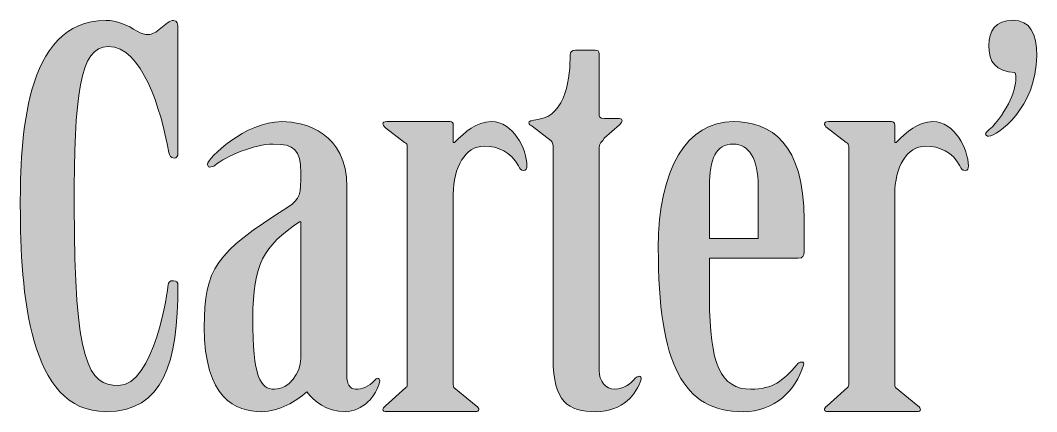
# Model space of a CAD drawing. Header units: inches. Extents: x 589 to 2016, y -1839 to -951.
# Drawn here: x 1804.23 to 1853.99, y -1470.64 to -1451.47 of the extents above; entities that cross this region are included whole.
import ezdxf

# ---------------------------------------------------------------- set-up
doc = ezdxf.new("R2010")
doc.units = ezdxf.units.IN
doc.header["$MEASUREMENT"] = 0
doc.layers.add('Layer 1', color=7, linetype='Continuous')

# ---------------------------------------------------------------- blocks, each defined once
blk = doc.blocks.new('block 114')
at = {"layer": 'Layer 1', "true_color": 0x010101}
h = blk.add_hatch(color=18, dxfattribs=at)
h.dxf.hatch_style = 2
edge = h.paths.add_edge_path()
edge.add_spline(control_points=[(1811.947, -1457.989), (1811.947, -1458.117), (1811.881, -1458.22), (1811.752, -1458.22), (1811.592, -1458.22), (1811.527, -1458.092), (1811.495, -1457.937), (1811.108, -1455.79), (1810.177, -1452.749), (1808.535, -1452.749), (1807.118, -1452.749), (1806.863, -1455.177), (1806.863, -1460.57), (1806.863, -1468.237), (1807.571, -1469.364), (1809.017, -1469.364), (1810.787, -1469.364), (1811.463, -1464.661), (1811.463, -1464.431), (1811.463, -1464.304), (1811.559, -1464.226), (1811.72, -1464.226), (1811.881, -1464.226), (1811.947, -1464.304), (1811.947, -1464.456), (1811.947, -1468.239), (1811.238, -1470.642), (1808.408, -1470.642), (1804.644, -1470.642), (1804.226, -1464.814), (1804.226, -1460.545), (1804.226, -1457.401), (1804.388, -1451.471), (1808.408, -1451.471), (1808.923, -1451.471), (1809.471, -1451.7), (1809.953, -1452.007), (1810.146, -1452.135), (1810.339, -1452.162), (1810.5, -1452.162), (1810.661, -1452.162), (1810.886, -1452.06), (1811.11, -1451.855), (1811.304, -1451.676), (1811.56, -1451.472), (1811.72, -1451.472), (1811.914, -1451.472), (1811.947, -1451.651), (1811.947, -1451.906), (1811.947, -1451.906), (1811.947, -1457.989), (1811.947, -1457.989), (1811.947, -1457.989), (1811.947, -1457.989), (1811.947, -1457.989)], knot_values=[0, 0, 0, 0, 1, 1, 1, 2, 2, 2, 3, 3, 3, 4, 4, 4, 5, 5, 5, 6, 6, 6, 7, 7, 7, 8, 8, 8, 9, 9, 9, 10, 10, 10, 11, 11, 11, 12, 12, 12, 13, 13, 13, 14, 14, 14, 15, 15, 15, 16, 16, 16, 17, 17, 17, 18, 18, 18, 18], degree=3, periodic=1)
h = blk.add_hatch(color=18, dxfattribs=at)
h.dxf.hatch_style = 2
edge = h.paths.add_edge_path()
edge.add_spline(control_points=[(1853.994, -1453.209), (1853.994, -1455.74), (1852.064, -1457.146), (1851.646, -1457.146), (1851.55, -1457.146), (1851.485, -1457.094), (1851.485, -1457.043), (1851.485, -1456.941), (1851.807, -1456.737), (1851.967, -1456.532), (1852.836, -1455.484), (1853.093, -1454.385), (1852.932, -1454.026), (1851.998, -1453.974), (1851.645, -1453.516), (1851.645, -1452.697), (1851.645, -1452.006), (1851.966, -1451.469), (1852.836, -1451.469), (1853.672, -1451.471), (1853.994, -1452.11), (1853.994, -1453.209)], knot_values=[0, 0, 0, 0, 1, 1, 1, 2, 2, 2, 3, 3, 3, 4, 4, 4, 5, 5, 5, 6, 6, 6, 7, 7, 7, 7], degree=3, periodic=1)
h = blk.add_hatch(color=18, dxfattribs=at)
h.dxf.hatch_style = 2
edge = h.paths.add_edge_path()
edge.add_spline(control_points=[(1832.568, -1468.622), (1832.568, -1469.159), (1832.889, -1469.541), (1833.34, -1469.541), (1833.726, -1469.541), (1834.143, -1469.26), (1834.338, -1469.005), (1834.402, -1468.953), (1834.464, -1468.903), (1834.531, -1468.903), (1834.595, -1468.903), (1834.658, -1468.98), (1834.626, -1469.057), (1834.4, -1469.772), (1833.757, -1470.642), (1832.406, -1470.642), (1831.056, -1470.642), (1830.314, -1470.156), (1830.314, -1468.061), (1830.314, -1468.061), (1830.314, -1457.708), (1830.314, -1457.708), (1830.314, -1457.606), (1830.314, -1457.451), (1830.219, -1457.376), (1830.219, -1457.376), (1829.285, -1456.661), (1829.285, -1456.661), (1829.22, -1456.61), (1829.125, -1456.559), (1829.125, -1456.507), (1829.125, -1456.43), (1829.253, -1456.353), (1829.574, -1456.328), (1830.991, -1456.124), (1831.151, -1454.181), (1831.151, -1453.159), (1831.151, -1453.032), (1831.247, -1452.93), (1831.409, -1452.93), (1831.409, -1452.93), (1832.372, -1452.93), (1832.372, -1452.93), (1832.501, -1452.93), (1832.565, -1452.981), (1832.565, -1453.11), (1832.565, -1453.11), (1832.565, -1456.049), (1832.565, -1456.049), (1832.565, -1456.176), (1832.599, -1456.278), (1832.823, -1456.278), (1832.823, -1456.278), (1833.563, -1456.278), (1833.563, -1456.278), (1833.723, -1456.278), (1833.757, -1456.458), (1833.563, -1456.584), (1833.563, -1456.584), (1832.823, -1457.25), (1832.823, -1457.25), (1832.727, -1457.377), (1832.565, -1457.531), (1832.565, -1457.711), (1832.565, -1457.711), (1832.565, -1468.625), (1832.565, -1468.625), (1832.565, -1468.625), (1832.567, -1468.625), (1832.567, -1468.625), (1832.567, -1468.625), (1832.568, -1468.622), (1832.568, -1468.622), (1832.568, -1468.622), (1832.568, -1468.622), (1832.568, -1468.622)], knot_values=[0, 0, 0, 0, 1, 1, 1, 2, 2, 2, 3, 3, 3, 4, 4, 4, 5, 5, 5, 6, 6, 6, 7, 7, 7, 8, 8, 8, 9, 9, 9, 10, 10, 10, 11, 11, 11, 12, 12, 12, 13, 13, 13, 14, 14, 14, 15, 15, 15, 16, 16, 16, 17, 17, 17, 18, 18, 18, 19, 19, 19, 20, 20, 20, 21, 21, 21, 22, 22, 22, 23, 23, 23, 24, 24, 24, 25, 25, 25, 25], degree=3, periodic=1)
h = blk.add_hatch(color=18, dxfattribs=at)
h.dxf.hatch_style = 2
edge = h.paths.add_edge_path()
edge.add_spline(control_points=[(1820.215, -1468.904), (1820.215, -1469.235), (1820.344, -1469.543), (1820.634, -1469.543), (1820.954, -1469.543), (1821.31, -1469.416), (1821.567, -1469.109), (1821.632, -1469.058), (1821.663, -1469.008), (1821.728, -1469.008), (1821.793, -1469.008), (1821.824, -1469.059), (1821.824, -1469.134), (1821.696, -1469.876), (1820.954, -1470.642), (1820.152, -1470.642), (1819.154, -1470.642), (1818.639, -1470.131), (1818.252, -1469.67), (1817.738, -1470.131), (1816.902, -1470.642), (1816.033, -1470.642), (1814.777, -1470.642), (1813.233, -1470.003), (1813.233, -1466.502), (1813.233, -1463.639), (1813.78, -1462.872), (1817.319, -1460.622), (1817.961, -1460.214), (1817.961, -1459.984), (1817.961, -1458.935), (1817.961, -1457.811), (1817.64, -1457.531), (1816.611, -1457.531), (1815.677, -1457.531), (1814.325, -1458.119), (1813.748, -1458.579), (1813.683, -1458.631), (1813.587, -1458.657), (1813.491, -1458.657), (1813.426, -1458.657), (1813.395, -1458.605), (1813.395, -1458.53), (1813.395, -1458.224), (1815.229, -1456.434), (1817.032, -1456.434), (1818.188, -1456.434), (1820.215, -1456.996), (1820.215, -1459.629), (1820.215, -1459.629), (1820.215, -1468.904), (1820.215, -1468.904), (1820.215, -1468.904), (1820.215, -1468.904), (1820.215, -1468.904)], knot_values=[0, 0, 0, 0, 1, 1, 1, 2, 2, 2, 3, 3, 3, 4, 4, 4, 5, 5, 5, 6, 6, 6, 7, 7, 7, 8, 8, 8, 9, 9, 9, 10, 10, 10, 11, 11, 11, 12, 12, 12, 13, 13, 13, 14, 14, 14, 15, 15, 15, 16, 16, 16, 17, 17, 17, 18, 18, 18, 18], degree=3, periodic=1)
edge = h.paths.add_edge_path()
edge.add_spline(control_points=[(1817.964, -1461.337), (1817.964, -1461.337), (1817.898, -1461.337), (1817.898, -1461.337), (1816.128, -1462.538), (1815.613, -1463.432), (1815.613, -1466.041), (1815.613, -1468.955), (1815.968, -1469.543), (1816.675, -1469.543), (1817.383, -1469.543), (1817.961, -1468.75), (1817.961, -1468.035), (1817.961, -1468.035), (1817.964, -1461.337), (1817.964, -1461.337), (1817.964, -1461.337), (1817.964, -1461.337), (1817.964, -1461.337)], knot_values=[0, 0, 0, 0, 1, 1, 1, 2, 2, 2, 3, 3, 3, 4, 4, 4, 5, 5, 5, 6, 6, 6, 6], degree=3, periodic=1)
h = blk.add_hatch(color=18, dxfattribs=at)
h.dxf.hatch_style = 2
edge = h.paths.add_edge_path()
edge.add_spline(control_points=[(1825.427, -1469.235), (1825.427, -1469.338), (1825.427, -1469.415), (1825.459, -1469.465), (1825.459, -1469.465), (1826.553, -1470.359), (1826.553, -1470.359), (1826.649, -1470.411), (1826.682, -1470.486), (1826.682, -1470.539), (1826.682, -1470.615), (1826.616, -1470.641), (1826.488, -1470.641), (1826.488, -1470.641), (1822.177, -1470.641), (1822.177, -1470.641), (1822.049, -1470.641), (1821.983, -1470.615), (1821.983, -1470.539), (1821.983, -1470.487), (1822.016, -1470.411), (1822.112, -1470.359), (1822.112, -1470.359), (1823.109, -1469.465), (1823.109, -1469.465), (1823.174, -1469.414), (1823.174, -1469.338), (1823.174, -1469.235), (1823.174, -1469.235), (1823.174, -1457.656), (1823.174, -1457.656), (1823.174, -1457.554), (1823.141, -1457.503), (1823.046, -1457.452), (1823.046, -1457.452), (1822.112, -1456.738), (1822.112, -1456.738), (1822.017, -1456.66), (1821.984, -1456.583), (1821.984, -1456.533), (1821.984, -1456.456), (1822.05, -1456.431), (1822.178, -1456.431), (1822.178, -1456.431), (1825.267, -1456.431), (1825.267, -1456.431), (1825.362, -1456.431), (1825.428, -1456.482), (1825.428, -1456.584), (1825.428, -1456.584), (1825.428, -1457.454), (1825.428, -1457.454), (1825.428, -1457.454), (1825.492, -1457.454), (1825.492, -1457.454), (1826.007, -1456.944), (1826.554, -1456.432), (1827.294, -1456.432), (1828.356, -1456.432), (1829.031, -1457.787), (1829.031, -1458.605), (1829.031, -1458.731), (1828.999, -1458.834), (1828.87, -1458.834), (1828.741, -1458.834), (1828.677, -1458.731), (1828.613, -1458.605), (1828.258, -1457.915), (1827.616, -1457.633), (1826.941, -1457.633), (1826.007, -1457.633), (1825.429, -1458.682), (1825.429, -1459.985), (1825.429, -1459.985), (1825.427, -1469.235), (1825.427, -1469.235), (1825.427, -1469.235), (1825.427, -1469.235), (1825.427, -1469.235)], knot_values=[0, 0, 0, 0, 1, 1, 1, 2, 2, 2, 3, 3, 3, 4, 4, 4, 5, 5, 5, 6, 6, 6, 7, 7, 7, 8, 8, 8, 9, 9, 9, 10, 10, 10, 11, 11, 11, 12, 12, 12, 13, 13, 13, 14, 14, 14, 15, 15, 15, 16, 16, 16, 17, 17, 17, 18, 18, 18, 19, 19, 19, 20, 20, 20, 21, 21, 21, 22, 22, 22, 23, 23, 23, 24, 24, 24, 25, 25, 25, 26, 26, 26, 26], degree=3, periodic=1)
h = blk.add_hatch(color=18, dxfattribs=at)
h.dxf.hatch_style = 2
edge = h.paths.add_edge_path()
edge.add_spline(control_points=[(1837.973, -1465.094), (1837.973, -1468.316), (1838.52, -1469.542), (1840, -1469.542), (1841.062, -1469.542), (1841.577, -1469.132), (1842.252, -1468.34), (1842.319, -1468.263), (1842.381, -1468.214), (1842.479, -1468.214), (1842.575, -1468.214), (1842.606, -1468.265), (1842.574, -1468.368), (1842.188, -1469.595), (1841.19, -1470.643), (1839.614, -1470.643), (1836.687, -1470.643), (1835.464, -1468.342), (1835.464, -1462.617), (1835.464, -1458.731), (1836.88, -1456.431), (1839.131, -1456.431), (1840.997, -1456.431), (1842.606, -1457.504), (1842.606, -1461.236), (1842.606, -1461.236), (1842.606, -1462.821), (1842.606, -1462.821), (1842.606, -1463), (1842.54, -1463.128), (1842.318, -1463.128), (1842.318, -1463.128), (1837.974, -1463.128), (1837.974, -1463.128), (1837.974, -1463.128), (1837.973, -1465.094), (1837.973, -1465.094), (1837.973, -1465.094), (1837.973, -1465.094), (1837.973, -1465.094)], knot_values=[0, 0, 0, 0, 1, 1, 1, 2, 2, 2, 3, 3, 3, 4, 4, 4, 5, 5, 5, 6, 6, 6, 7, 7, 7, 8, 8, 8, 9, 9, 9, 10, 10, 10, 11, 11, 11, 12, 12, 12, 13, 13, 13, 13], degree=3, periodic=1)
edge = h.paths.add_edge_path()
edge.add_spline(control_points=[(1840.354, -1462.155), (1840.354, -1462.155), (1840.354, -1459.6), (1840.354, -1459.6), (1840.354, -1458.244), (1839.905, -1457.529), (1839.131, -1457.529), (1838.295, -1457.529), (1837.974, -1458.244), (1837.974, -1459.6), (1837.974, -1459.6), (1837.974, -1462.155), (1837.974, -1462.155), (1837.974, -1462.155), (1840.354, -1462.155), (1840.354, -1462.155)], knot_values=[0, 0, 0, 0, 1, 1, 1, 2, 2, 2, 3, 3, 3, 4, 4, 4, 5, 5, 5, 5], degree=3, periodic=1)
h = blk.add_hatch(color=18, dxfattribs=at)
h.dxf.hatch_style = 2
edge = h.paths.add_edge_path()
edge.add_spline(control_points=[(1847.045, -1469.235), (1847.045, -1469.338), (1847.045, -1469.415), (1847.077, -1469.465), (1847.077, -1469.465), (1848.172, -1470.359), (1848.172, -1470.359), (1848.268, -1470.411), (1848.299, -1470.486), (1848.299, -1470.539), (1848.299, -1470.615), (1848.234, -1470.641), (1848.106, -1470.641), (1848.106, -1470.641), (1843.794, -1470.641), (1843.794, -1470.641), (1843.666, -1470.641), (1843.602, -1470.615), (1843.602, -1470.539), (1843.602, -1470.487), (1843.633, -1470.411), (1843.73, -1470.359), (1843.73, -1470.359), (1844.726, -1469.465), (1844.726, -1469.465), (1844.791, -1469.414), (1844.791, -1469.338), (1844.791, -1469.235), (1844.791, -1469.235), (1844.791, -1457.656), (1844.791, -1457.656), (1844.791, -1457.554), (1844.759, -1457.503), (1844.663, -1457.452), (1844.663, -1457.452), (1843.73, -1456.738), (1843.73, -1456.738), (1843.634, -1456.66), (1843.602, -1456.583), (1843.602, -1456.533), (1843.602, -1456.456), (1843.666, -1456.431), (1843.794, -1456.431), (1843.794, -1456.431), (1846.883, -1456.431), (1846.883, -1456.431), (1846.979, -1456.431), (1847.044, -1456.482), (1847.044, -1456.584), (1847.044, -1456.584), (1847.044, -1457.454), (1847.044, -1457.454), (1847.044, -1457.454), (1847.109, -1457.454), (1847.109, -1457.454), (1847.623, -1456.944), (1848.171, -1456.432), (1848.909, -1456.432), (1849.972, -1456.432), (1850.648, -1457.787), (1850.648, -1458.605), (1850.648, -1458.731), (1850.615, -1458.834), (1850.487, -1458.834), (1850.359, -1458.834), (1850.293, -1458.731), (1850.23, -1458.605), (1849.876, -1457.915), (1849.232, -1457.633), (1848.557, -1457.633), (1847.623, -1457.633), (1847.046, -1458.682), (1847.046, -1459.985), (1847.046, -1459.985), (1847.046, -1469.238), (1847.046, -1469.238), (1847.046, -1469.238), (1847.045, -1469.238), (1847.045, -1469.238), (1847.045, -1469.238), (1847.045, -1469.235), (1847.045, -1469.235), (1847.045, -1469.235), (1847.045, -1469.235), (1847.045, -1469.235)], knot_values=[0, 0, 0, 0, 1, 1, 1, 2, 2, 2, 3, 3, 3, 4, 4, 4, 5, 5, 5, 6, 6, 6, 7, 7, 7, 8, 8, 8, 9, 9, 9, 10, 10, 10, 11, 11, 11, 12, 12, 12, 13, 13, 13, 14, 14, 14, 15, 15, 15, 16, 16, 16, 17, 17, 17, 18, 18, 18, 19, 19, 19, 20, 20, 20, 21, 21, 21, 22, 22, 22, 23, 23, 23, 24, 24, 24, 25, 25, 25, 26, 26, 26, 27, 27, 27, 28, 28, 28, 28], degree=3, periodic=1)
at = {"layer": 'Layer 1', "lineweight": 0}
for points, knots in [([(1811.947, -1457.989), (1811.947, -1458.117), (1811.881, -1458.22), (1811.752, -1458.22), (1811.592, -1458.22), (1811.527, -1458.092), (1811.495, -1457.937), (1811.108, -1455.79), (1810.177, -1452.749), (1808.535, -1452.749), (1807.118, -1452.749), (1806.863, -1455.177), (1806.863, -1460.57), (1806.863, -1468.237), (1807.571, -1469.364), (1809.017, -1469.364), (1810.787, -1469.364), (1811.463, -1464.661), (1811.463, -1464.431), (1811.463, -1464.304), (1811.559, -1464.226), (1811.72, -1464.226), (1811.881, -1464.226), (1811.947, -1464.304), (1811.947, -1464.456), (1811.947, -1468.239), (1811.238, -1470.642), (1808.408, -1470.642), (1804.644, -1470.642), (1804.226, -1464.814), (1804.226, -1460.545), (1804.226, -1457.401), (1804.388, -1451.471), (1808.408, -1451.471), (1808.923, -1451.471), (1809.471, -1451.7), (1809.953, -1452.007), (1810.146, -1452.135), (1810.339, -1452.162), (1810.5, -1452.162), (1810.661, -1452.162), (1810.886, -1452.06), (1811.11, -1451.855), (1811.304, -1451.676), (1811.56, -1451.472), (1811.72, -1451.472), (1811.914, -1451.472), (1811.947, -1451.651), (1811.947, -1451.906), (1811.947, -1451.906), (1811.947, -1457.989), (1811.947, -1457.989), (1811.947, -1457.989), (1811.947, -1457.989), (1811.947, -1457.989)], [0, 0, 0, 0, 1, 1, 1, 2, 2, 2, 3, 3, 3, 4, 4, 4, 5, 5, 5, 6, 6, 6, 7, 7, 7, 8, 8, 8, 9, 9, 9, 10, 10, 10, 11, 11, 11, 12, 12, 12, 13, 13, 13, 14, 14, 14, 15, 15, 15, 16, 16, 16, 17, 17, 17, 18, 18, 18, 18]), ([(1853.994, -1453.209), (1853.994, -1455.74), (1852.064, -1457.146), (1851.646, -1457.146), (1851.55, -1457.146), (1851.485, -1457.094), (1851.485, -1457.043), (1851.485, -1456.941), (1851.807, -1456.737), (1851.967, -1456.532), (1852.836, -1455.484), (1853.093, -1454.385), (1852.932, -1454.026), (1851.998, -1453.974), (1851.645, -1453.516), (1851.645, -1452.697), (1851.645, -1452.006), (1851.966, -1451.469), (1852.836, -1451.469), (1853.672, -1451.471), (1853.994, -1452.11), (1853.994, -1453.209)], [0, 0, 0, 0, 1, 1, 1, 2, 2, 2, 3, 3, 3, 4, 4, 4, 5, 5, 5, 6, 6, 6, 7, 7, 7, 7]), ([(1832.568, -1468.622), (1832.568, -1469.159), (1832.889, -1469.541), (1833.34, -1469.541), (1833.726, -1469.541), (1834.143, -1469.26), (1834.338, -1469.005), (1834.402, -1468.953), (1834.464, -1468.903), (1834.531, -1468.903), (1834.595, -1468.903), (1834.658, -1468.98), (1834.626, -1469.057), (1834.4, -1469.772), (1833.757, -1470.642), (1832.406, -1470.642), (1831.056, -1470.642), (1830.314, -1470.156), (1830.314, -1468.061), (1830.314, -1468.061), (1830.314, -1457.708), (1830.314, -1457.708), (1830.314, -1457.606), (1830.314, -1457.451), (1830.219, -1457.376), (1830.219, -1457.376), (1829.285, -1456.661), (1829.285, -1456.661), (1829.22, -1456.61), (1829.125, -1456.559), (1829.125, -1456.507), (1829.125, -1456.43), (1829.253, -1456.353), (1829.574, -1456.328), (1830.991, -1456.124), (1831.151, -1454.181), (1831.151, -1453.159), (1831.151, -1453.032), (1831.247, -1452.93), (1831.409, -1452.93), (1831.409, -1452.93), (1832.372, -1452.93), (1832.372, -1452.93), (1832.501, -1452.93), (1832.565, -1452.981), (1832.565, -1453.11), (1832.565, -1453.11), (1832.565, -1456.049), (1832.565, -1456.049), (1832.565, -1456.176), (1832.599, -1456.278), (1832.823, -1456.278), (1832.823, -1456.278), (1833.563, -1456.278), (1833.563, -1456.278), (1833.723, -1456.278), (1833.757, -1456.458), (1833.563, -1456.584), (1833.563, -1456.584), (1832.823, -1457.25), (1832.823, -1457.25), (1832.727, -1457.377), (1832.565, -1457.531), (1832.565, -1457.711), (1832.565, -1457.711), (1832.565, -1468.625), (1832.565, -1468.625), (1832.565, -1468.625), (1832.567, -1468.625), (1832.567, -1468.625), (1832.567, -1468.625), (1832.568, -1468.622), (1832.568, -1468.622), (1832.568, -1468.622), (1832.568, -1468.622), (1832.568, -1468.622)], [0, 0, 0, 0, 1, 1, 1, 2, 2, 2, 3, 3, 3, 4, 4, 4, 5, 5, 5, 6, 6, 6, 7, 7, 7, 8, 8, 8, 9, 9, 9, 10, 10, 10, 11, 11, 11, 12, 12, 12, 13, 13, 13, 14, 14, 14, 15, 15, 15, 16, 16, 16, 17, 17, 17, 18, 18, 18, 19, 19, 19, 20, 20, 20, 21, 21, 21, 22, 22, 22, 23, 23, 23, 24, 24, 24, 25, 25, 25, 25]), ([(1820.215, -1468.904), (1820.215, -1469.235), (1820.344, -1469.543), (1820.634, -1469.543), (1820.954, -1469.543), (1821.31, -1469.416), (1821.567, -1469.109), (1821.632, -1469.058), (1821.663, -1469.008), (1821.728, -1469.008), (1821.793, -1469.008), (1821.824, -1469.059), (1821.824, -1469.134), (1821.696, -1469.876), (1820.954, -1470.642), (1820.152, -1470.642), (1819.154, -1470.642), (1818.639, -1470.131), (1818.252, -1469.67), (1817.738, -1470.131), (1816.902, -1470.642), (1816.033, -1470.642), (1814.777, -1470.642), (1813.233, -1470.003), (1813.233, -1466.502), (1813.233, -1463.639), (1813.78, -1462.872), (1817.319, -1460.622), (1817.961, -1460.214), (1817.961, -1459.984), (1817.961, -1458.935), (1817.961, -1457.811), (1817.64, -1457.531), (1816.611, -1457.531), (1815.677, -1457.531), (1814.325, -1458.119), (1813.748, -1458.579), (1813.683, -1458.631), (1813.587, -1458.657), (1813.491, -1458.657), (1813.426, -1458.657), (1813.395, -1458.605), (1813.395, -1458.53), (1813.395, -1458.224), (1815.229, -1456.434), (1817.032, -1456.434), (1818.188, -1456.434), (1820.215, -1456.996), (1820.215, -1459.629), (1820.215, -1459.629), (1820.215, -1468.904), (1820.215, -1468.904), (1820.215, -1468.904), (1820.215, -1468.904), (1820.215, -1468.904)], [0, 0, 0, 0, 1, 1, 1, 2, 2, 2, 3, 3, 3, 4, 4, 4, 5, 5, 5, 6, 6, 6, 7, 7, 7, 8, 8, 8, 9, 9, 9, 10, 10, 10, 11, 11, 11, 12, 12, 12, 13, 13, 13, 14, 14, 14, 15, 15, 15, 16, 16, 16, 17, 17, 17, 18, 18, 18, 18]), ([(1825.427, -1469.235), (1825.427, -1469.338), (1825.427, -1469.415), (1825.459, -1469.465), (1825.459, -1469.465), (1826.553, -1470.359), (1826.553, -1470.359), (1826.649, -1470.411), (1826.682, -1470.486), (1826.682, -1470.539), (1826.682, -1470.615), (1826.616, -1470.641), (1826.488, -1470.641), (1826.488, -1470.641), (1822.177, -1470.641), (1822.177, -1470.641), (1822.049, -1470.641), (1821.983, -1470.615), (1821.983, -1470.539), (1821.983, -1470.487), (1822.016, -1470.411), (1822.112, -1470.359), (1822.112, -1470.359), (1823.109, -1469.465), (1823.109, -1469.465), (1823.174, -1469.414), (1823.174, -1469.338), (1823.174, -1469.235), (1823.174, -1469.235), (1823.174, -1457.656), (1823.174, -1457.656), (1823.174, -1457.554), (1823.141, -1457.503), (1823.046, -1457.452), (1823.046, -1457.452), (1822.112, -1456.738), (1822.112, -1456.738), (1822.017, -1456.66), (1821.984, -1456.583), (1821.984, -1456.533), (1821.984, -1456.456), (1822.05, -1456.431), (1822.178, -1456.431), (1822.178, -1456.431), (1825.267, -1456.431), (1825.267, -1456.431), (1825.362, -1456.431), (1825.428, -1456.482), (1825.428, -1456.584), (1825.428, -1456.584), (1825.428, -1457.454), (1825.428, -1457.454), (1825.428, -1457.454), (1825.492, -1457.454), (1825.492, -1457.454), (1826.007, -1456.944), (1826.554, -1456.432), (1827.294, -1456.432), (1828.356, -1456.432), (1829.031, -1457.787), (1829.031, -1458.605), (1829.031, -1458.731), (1828.999, -1458.834), (1828.87, -1458.834), (1828.741, -1458.834), (1828.677, -1458.731), (1828.613, -1458.605), (1828.258, -1457.915), (1827.616, -1457.633), (1826.941, -1457.633), (1826.007, -1457.633), (1825.429, -1458.682), (1825.429, -1459.985), (1825.429, -1459.985), (1825.427, -1469.235), (1825.427, -1469.235), (1825.427, -1469.235), (1825.427, -1469.235), (1825.427, -1469.235)], [0, 0, 0, 0, 1, 1, 1, 2, 2, 2, 3, 3, 3, 4, 4, 4, 5, 5, 5, 6, 6, 6, 7, 7, 7, 8, 8, 8, 9, 9, 9, 10, 10, 10, 11, 11, 11, 12, 12, 12, 13, 13, 13, 14, 14, 14, 15, 15, 15, 16, 16, 16, 17, 17, 17, 18, 18, 18, 19, 19, 19, 20, 20, 20, 21, 21, 21, 22, 22, 22, 23, 23, 23, 24, 24, 24, 25, 25, 25, 26, 26, 26, 26]), ([(1837.973, -1465.094), (1837.973, -1468.316), (1838.52, -1469.542), (1840, -1469.542), (1841.062, -1469.542), (1841.577, -1469.132), (1842.252, -1468.34), (1842.319, -1468.263), (1842.381, -1468.214), (1842.479, -1468.214), (1842.575, -1468.214), (1842.606, -1468.265), (1842.574, -1468.368), (1842.188, -1469.595), (1841.19, -1470.643), (1839.614, -1470.643), (1836.687, -1470.643), (1835.464, -1468.342), (1835.464, -1462.617), (1835.464, -1458.731), (1836.88, -1456.431), (1839.131, -1456.431), (1840.997, -1456.431), (1842.606, -1457.504), (1842.606, -1461.236), (1842.606, -1461.236), (1842.606, -1462.821), (1842.606, -1462.821), (1842.606, -1463), (1842.54, -1463.128), (1842.318, -1463.128), (1842.318, -1463.128), (1837.974, -1463.128), (1837.974, -1463.128), (1837.974, -1463.128), (1837.973, -1465.094), (1837.973, -1465.094), (1837.973, -1465.094), (1837.973, -1465.094), (1837.973, -1465.094)], [0, 0, 0, 0, 1, 1, 1, 2, 2, 2, 3, 3, 3, 4, 4, 4, 5, 5, 5, 6, 6, 6, 7, 7, 7, 8, 8, 8, 9, 9, 9, 10, 10, 10, 11, 11, 11, 12, 12, 12, 13, 13, 13, 13]), ([(1847.045, -1469.235), (1847.045, -1469.338), (1847.045, -1469.415), (1847.077, -1469.465), (1847.077, -1469.465), (1848.172, -1470.359), (1848.172, -1470.359), (1848.268, -1470.411), (1848.299, -1470.486), (1848.299, -1470.539), (1848.299, -1470.615), (1848.234, -1470.641), (1848.106, -1470.641), (1848.106, -1470.641), (1843.794, -1470.641), (1843.794, -1470.641), (1843.666, -1470.641), (1843.602, -1470.615), (1843.602, -1470.539), (1843.602, -1470.487), (1843.633, -1470.411), (1843.73, -1470.359), (1843.73, -1470.359), (1844.726, -1469.465), (1844.726, -1469.465), (1844.791, -1469.414), (1844.791, -1469.338), (1844.791, -1469.235), (1844.791, -1469.235), (1844.791, -1457.656), (1844.791, -1457.656), (1844.791, -1457.554), (1844.759, -1457.503), (1844.663, -1457.452), (1844.663, -1457.452), (1843.73, -1456.738), (1843.73, -1456.738), (1843.634, -1456.66), (1843.602, -1456.583), (1843.602, -1456.533), (1843.602, -1456.456), (1843.666, -1456.431), (1843.794, -1456.431), (1843.794, -1456.431), (1846.883, -1456.431), (1846.883, -1456.431), (1846.979, -1456.431), (1847.044, -1456.482), (1847.044, -1456.584), (1847.044, -1456.584), (1847.044, -1457.454), (1847.044, -1457.454), (1847.044, -1457.454), (1847.109, -1457.454), (1847.109, -1457.454), (1847.623, -1456.944), (1848.171, -1456.432), (1848.909, -1456.432), (1849.972, -1456.432), (1850.648, -1457.787), (1850.648, -1458.605), (1850.648, -1458.731), (1850.615, -1458.834), (1850.487, -1458.834), (1850.359, -1458.834), (1850.293, -1458.731), (1850.23, -1458.605), (1849.876, -1457.915), (1849.232, -1457.633), (1848.557, -1457.633), (1847.623, -1457.633), (1847.046, -1458.682), (1847.046, -1459.985), (1847.046, -1459.985), (1847.046, -1469.238), (1847.046, -1469.238), (1847.046, -1469.238), (1847.045, -1469.238), (1847.045, -1469.238), (1847.045, -1469.238), (1847.045, -1469.235), (1847.045, -1469.235), (1847.045, -1469.235), (1847.045, -1469.235), (1847.045, -1469.235)], [0, 0, 0, 0, 1, 1, 1, 2, 2, 2, 3, 3, 3, 4, 4, 4, 5, 5, 5, 6, 6, 6, 7, 7, 7, 8, 8, 8, 9, 9, 9, 10, 10, 10, 11, 11, 11, 12, 12, 12, 13, 13, 13, 14, 14, 14, 15, 15, 15, 16, 16, 16, 17, 17, 17, 18, 18, 18, 19, 19, 19, 20, 20, 20, 21, 21, 21, 22, 22, 22, 23, 23, 23, 24, 24, 24, 25, 25, 25, 26, 26, 26, 27, 27, 27, 28, 28, 28, 28]), ([(1840.354, -1462.155), (1840.354, -1462.155), (1840.354, -1459.6), (1840.354, -1459.6), (1840.354, -1458.244), (1839.905, -1457.529), (1839.131, -1457.529), (1838.295, -1457.529), (1837.974, -1458.244), (1837.974, -1459.6), (1837.974, -1459.6), (1837.974, -1462.155), (1837.974, -1462.155), (1837.974, -1462.155), (1840.354, -1462.155), (1840.354, -1462.155)], [0, 0, 0, 0, 1, 1, 1, 2, 2, 2, 3, 3, 3, 4, 4, 4, 5, 5, 5, 5]), ([(1817.964, -1461.337), (1817.964, -1461.337), (1817.898, -1461.337), (1817.898, -1461.337), (1816.128, -1462.538), (1815.613, -1463.432), (1815.613, -1466.041), (1815.613, -1468.955), (1815.968, -1469.543), (1816.675, -1469.543), (1817.383, -1469.543), (1817.961, -1468.75), (1817.961, -1468.035), (1817.961, -1468.035), (1817.964, -1461.337), (1817.964, -1461.337), (1817.964, -1461.337), (1817.964, -1461.337), (1817.964, -1461.337)], [0, 0, 0, 0, 1, 1, 1, 2, 2, 2, 3, 3, 3, 4, 4, 4, 5, 5, 5, 6, 6, 6, 6])]:
    blk.add_open_spline(points, degree=3, knots=knots, dxfattribs=at)
blk = doc.blocks.new('block 113')
at = {"layer": 'Layer 1'}
blk.add_blockref('block 114', (0, 0), dxfattribs=at)

msp = doc.modelspace()

# ---------------------------------------------------------------- block references
at = {"layer": 'Layer 1'}
msp.add_blockref('block 113', (0, 0), dxfattribs=at)

doc.saveas('drawing.dxf')
